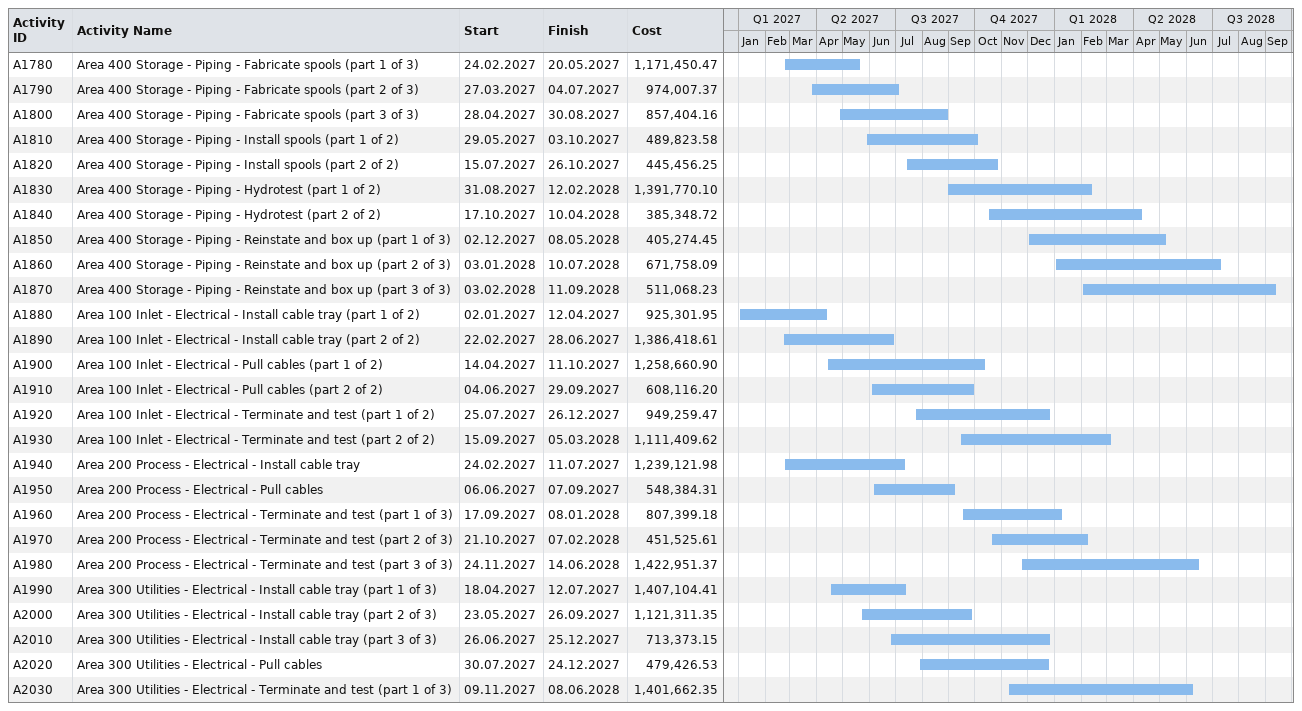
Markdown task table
| ID | Task | Start | Finish | Cost |
|---|---|---|---|---|
| A1780 | Area 400 Storage - Piping - Fabricate spools (part 1 of 3) | 2027-02-24 | 2027-05-20 | 1171450.47 |
| A1790 | Area 400 Storage - Piping - Fabricate spools (part 2 of 3) | 2027-03-27 | 2027-07-04 | 974007.37 |
| A1800 | Area 400 Storage - Piping - Fabricate spools (part 3 of 3) | 2027-04-28 | 2027-08-30 | 857404.16 |
| A1810 | Area 400 Storage - Piping - Install spools (part 1 of 2) | 2027-05-29 | 2027-10-03 | 489823.58 |
| A1820 | Area 400 Storage - Piping - Install spools (part 2 of 2) | 2027-07-15 | 2027-10-26 | 445456.25 |
| A1830 | Area 400 Storage - Piping - Hydrotest (part 1 of 2) | 2027-08-31 | 2028-02-12 | 1391770.10 |
| A1840 | Area 400 Storage - Piping - Hydrotest (part 2 of 2) | 2027-10-17 | 2028-04-10 | 385348.72 |
| A1850 | Area 400 Storage - Piping - Reinstate and box up (part 1 of 3) | 2027-12-02 | 2028-05-08 | 405274.45 |
| A1860 | Area 400 Storage - Piping - Reinstate and box up (part 2 of 3) | 2028-01-03 | 2028-07-10 | 671758.09 |
| A1870 | Area 400 Storage - Piping - Reinstate and box up (part 3 of 3) | 2028-02-03 | 2028-09-11 | 511068.23 |
| A1880 | Area 100 Inlet - Electrical - Install cable tray (part 1 of 2) | 2027-01-02 | 2027-04-12 | 925301.95 |
| A1890 | Area 100 Inlet - Electrical - Install cable tray (part 2 of 2) | 2027-02-22 | 2027-06-28 | 1386418.61 |
| A1900 | Area 100 Inlet - Electrical - Pull cables (part 1 of 2) | 2027-04-14 | 2027-10-11 | 1258660.90 |
| A1910 | Area 100 Inlet - Electrical - Pull cables (part 2 of 2) | 2027-06-04 | 2027-09-29 | 608116.20 |
| A1920 | Area 100 Inlet - Electrical - Terminate and test (part 1 of 2) | 2027-07-25 | 2027-12-26 | 949259.47 |
| A1930 | Area 100 Inlet - Electrical - Terminate and test (part 2 of 2) | 2027-09-15 | 2028-03-05 | 1111409.62 |
| A1940 | Area 200 Process - Electrical - Install cable tray | 2027-02-24 | 2027-07-11 | 1239121.98 |
| A1950 | Area 200 Process - Electrical - Pull cables | 2027-06-06 | 2027-09-07 | 548384.31 |
| A1960 | Area 200 Process - Electrical - Terminate and test (part 1 of 3) | 2027-09-17 | 2028-01-08 | 807399.18 |
| A1970 | Area 200 Process - Electrical - Terminate and test (part 2 of 3) | 2027-10-21 | 2028-02-07 | 451525.61 |
| A1980 | Area 200 Process - Electrical - Terminate and test (part 3 of 3) | 2027-11-24 | 2028-06-14 | 1422951.37 |
| A1990 | Area 300 Utilities - Electrical - Install cable tray (part 1 of 3) | 2027-04-18 | 2027-07-12 | 1407104.41 |
| A2000 | Area 300 Utilities - Electrical - Install cable tray (part 2 of 3) | 2027-05-23 | 2027-09-26 | 1121311.35 |
| A2010 | Area 300 Utilities - Electrical - Install cable tray (part 3 of 3) | 2027-06-26 | 2027-12-25 | 713373.15 |
| A2020 | Area 300 Utilities - Electrical - Pull cables | 2027-07-30 | 2027-12-24 | 479426.53 |
| A2030 | Area 300 Utilities - Electrical - Terminate and test (part 1 of 3) | 2027-11-09 | 2028-06-08 | 1401662.35 |
